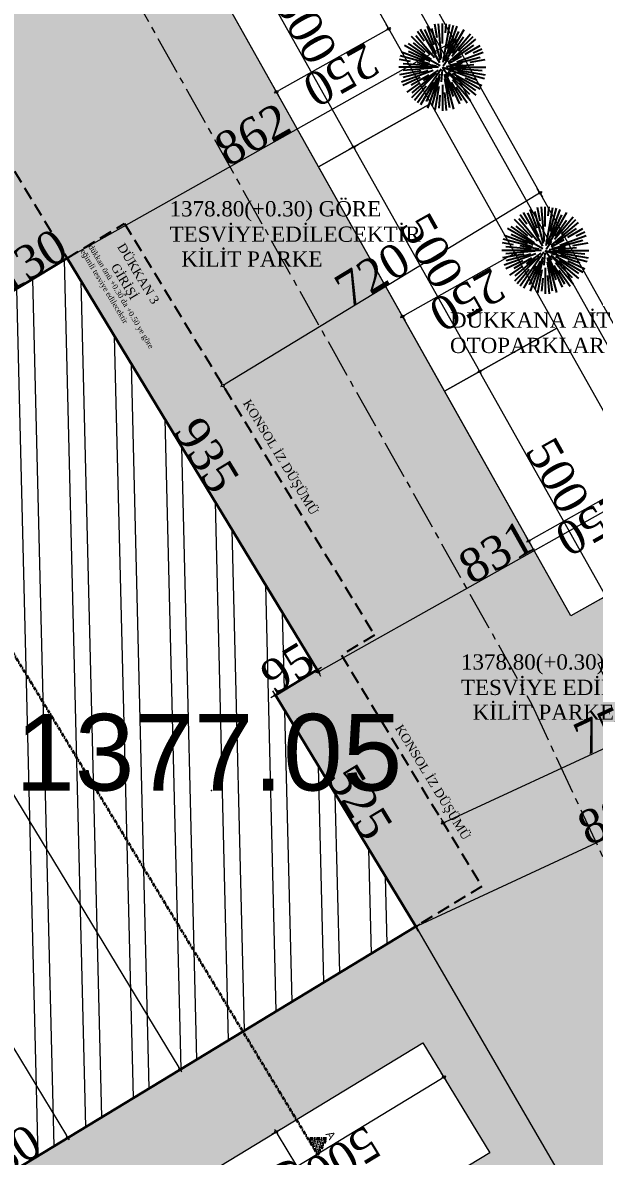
# Model space of a CAD drawing. Header units: millimetres. Extents: x 2232 to 85269, y -3593 to 5869.
# Drawn here: x 5369 to 5646, y -2521 to -1970 of the extents above; entities that cross this region are included whole.
import ezdxf

# ---------------------------------------------------------------- set-up
doc = ezdxf.new("R2010")
doc.units = ezdxf.units.MM
for name, pattern in [('CENTER2', [112.5, 75, -12.5, 12.5, -12.5]), ('DASHDOT2', [12.7, 6.35, -3.175, 0, -3.175]), ('DOTX2', [0.5, 0, -0.5]), ('HIDDEN', [0.375, 0.25, -0.125])]:
    doc.linetypes.add(name, pattern=pattern)
for name, color, linetype, lineweight in [('03_PARSEL_ALN_YENI', 40, 'Continuous', 0), ('iz', 1, 'DOTX2', 20), ('kesit çizgisi', 1, 'DASHDOT2', 40), ('Kiris', 7, 'Continuous', 30), ('NKOT', 1, 'Continuous', 0), ('NOKTA', 30, 'Continuous', 0), ('sıva iç', 21, 'Continuous', 0), ('tarama', 251, 'Continuous', 0), ('taramaa', 8, 'Continuous', 13), ('TEVHID', 4, 'Continuous', 0), ('yazı', 11, 'Continuous', 20), ('ölçü iç', 170, 'Continuous', 9), ('ÖLÇÜ İÇ', 7, 'Continuous', 9)]:
    doc.layers.add(name, color=color, linetype=linetype, lineweight=lineweight)
for name, color, linetype in [('BOSQUENUEVO', 64, 'Continuous'), ('Kot', 7, 'Continuous'), ('Yazi', 7, 'Continuous')]:
    doc.layers.add(name, color=color, linetype=linetype)
doc.styles.add('ROMANT', font='times.ttf')
doc.styles.get("Standard").update_dxf_attribs({"font": 'arial.ttf'})
doc.styles.add('times new roman tur_1_18', font='times.ttf', dxfattribs={"height": 0.2})
doc.styles.add('Times roman', font='times.ttf')
doc.dimstyles.new('VAZİYET ÖLÇÜ', dxfattribs={"dimtxt": 65, "dimasz": 5, "dimexe": 5, "dimexo": 0, "dimgap": 0, "dimtad": 1, "dimdec": 0, "dimzin": 3, "dimdsep": 46, "dimtxsty": 'ROMANT', "dimblk": 'fm-dim', "dimcen": 9, "dimdle": 1.25, "dimse1": 1, "dimse2": 1, "dimaunit": 1, "dimadec": 4, "dimazin": 0, "dimtfac": 0.75, "dimtdec": 0, "dimtix": 1, "dimtofl": 0, "dimtmove": 2, "dimatfit": 3, "dimldrblk": '11_AR2', "dimfxl": 1, "dimtvp": 1, "dimtolj": 1, "dimtzin": 3, "dimarcsym": 0})

# ---------------------------------------------------------------- blocks, each defined once
blk = doc.blocks.new('fm-dim')
at = {"linetype": 'Continuous'}
for p, q in [((-0.5, 0), (-1, 0)), ((0, 0.5), (4e-16, 2)), ((0, -0.5), (0, -2)), ((0.5, -2e-16), (1, -4e-16))]:
    blk.add_line(p, q, dxfattribs=at)
at = {"color": 9, "linetype": 'Continuous'}
blk.add_circle((0, 0), 0.5, dxfattribs=at)
blk = doc.blocks.new('*D19')
at = {"layer": 'Defpoints', "color": 0, "transparency": 16777216}
for p in [(784669.4131599977, -318731.225567145, -11.59669621302051), (784669.4131599977, -318731.225567145), (784919.4131599976, -318731.2255671452, -11.59669621302051)]:
    blk.add_point(p, dxfattribs=at)
at = {"layer": 'ÖLÇÜ İÇ', "color": 0, "lineweight": -2, "transparency": 16777216}
blk.add_line((784914.4131599977, -318731.2255671451), (784674.4131599977, -318731.225567145), dxfattribs=at)
at = {"layer": 'ÖLÇÜ İÇ', "color": 0, "lineweight": -2, "transparency": 16777216, "xscale": 5, "yscale": 5, "zscale": 5}
for p, rotation in [((784669.4131599977, -318731.225567145), 179.999999999976), ((784919.4131599977, -318731.2255671451), 359.9999999999761)]:
    blk.add_blockref('fm-dim', p, dxfattribs=dict(at, rotation=rotation))
at = {"layer": 'ÖLÇÜ İÇ', "color": 0, "transparency": 16777216, "insert": (784794.4131599977, -318764.2879319613), "char_height": 65, "attachment_point": 5, "rotation": 179.99999999997607, "style": 'ROMANT'}
blk.add_mtext('\\A1;250', dxfattribs=at)
blk = doc.blocks.new('11_AR2')
blk.add_line((-0.5, 0), (-1, 0))
blk.add_circle((0, 0), 0.5)
blk = doc.blocks.new('*D20')
at = {"layer": 'Defpoints', "color": 0, "transparency": 16777216}
for p in [(784747.5802167184, -318397.8888023626, -11.59669621302051), (784747.5802167184, -318397.8888023626), (784747.5802167186, -318897.8888023625, -11.59669621302051)]:
    blk.add_point(p, dxfattribs=at)
at = {"layer": 'ÖLÇÜ İÇ', "color": 0, "lineweight": -2, "transparency": 16777216}
blk.add_line((784747.5802167186, -318892.8888023625), (784747.5802167184, -318402.8888023625), dxfattribs=at)
at = {"layer": 'ÖLÇÜ İÇ', "color": 0, "lineweight": -2, "transparency": 16777216, "xscale": 5, "yscale": 5, "zscale": 5}
for p, rotation in [((784747.5802167184, -318397.8888023625), 90.00000000002727), ((784747.5802167186, -318897.8888023625), 270.0000000000273)]:
    blk.add_blockref('fm-dim', p, dxfattribs=dict(at, rotation=rotation))
at = {"layer": 'ÖLÇÜ İÇ', "color": 0, "transparency": 16777216, "insert": (784780.6425815347, -318647.8888023625), "char_height": 65, "attachment_point": 5, "rotation": 270.0000000000273, "style": 'ROMANT'}
blk.add_mtext('\\A1;500', dxfattribs=at)
blk = doc.blocks.new('02PTRX23')
at = {"color": 0, "linetype": 'ByBlock'}
for p, q in [((-0.2081450496563839, 0.3019883093521969), (-0.2856824762971826, 0.4127232306571642)), ((-0.02721643794011186, 0.05220266293933129), (-0.2488942581216591, 0.4361599104048892)), ((-0.07057052718167522, 0.1568574635481781), (-0.2001587997544751, 0.4347604108974252)), ((-0.09175952528003872, 0.2582924330819392), (-0.1699043297844938, 0.4729935189056249)), ((-0.02046251188021397, 0.08364102737013113), (-0.1182297018091836, 0.4485131474982822)), ((-0.05821656008300735, 0.339580701123932), (-0.08571834695512504, 0.4955510850187732)), ((-0.007767704768443018, 0.1045711677911694), (-0.04247212949548729, 0.5012445575585431)), ((0.001105741878340893, 0.2753265520538957), (0.001105741878340893, 0.5031472085126687)), ((0.01110499736430626, 0.05985580435993931), (0.08792983071180771, 0.4955510850187732)), ((0.02698465252328575, 0.07424893114973585), (0.1721158135411773, 0.4729935189056214)), ((0.03569693108924454, 0.3985263104079912), (0.04468361325217352, 0.5012445575585431)), ((0.0427724085449892, 0.07531599216133955), (0.2511057418783427, 0.4361599104048874)), ((0.05871963698336735, 0.2181651922665679), (0.1305152644296026, 0.4861101216572017)), ((0.072915734948241, 0.1571442356128081), (0.191685991052351, 0.4118478717787646)), ((-0.1219894402352564, 0.0893393829459086), (-0.3882065817064655, 0.2757466322046902)), ((-0.1443518649412816, 0.1486048153322912), (-0.3524476487149331, 0.3567005991059435)), ((-0.1978016822627149, 0.1700503547478522), (-0.3313426514390754, 0.2821045327307914)), ((-0.08770411047636895, 0.1089866691141559), (-0.3016653269592284, 0.3639757175334335)), ((0.07608146269235228, 0.06605930819495498), (0.3841279634378321, 0.3245410133559368)), ((0.10812420196212, 0.1306868427914125), (0.3224995467216125, 0.3861694300721563)), ((0.1139583519640386, 0.1643174386622004), (0.2450167290919101, 0.351488198724228)), ((0.1882597721125912, 0.1903012387469172), (0.3546591324716157, 0.3567005991059418)), ((-0.1452538428099324, 0.04236414103444552), (-0.4818571712661948, 0.1325567310639286)), ((-0.2025264132424489, 0.07726325171611315), (-0.4687405685146127, 0.1741572801755034)), ((-0.0258627768353934, 0.01871749005168866), (-0.4319069600138787, 0.2531472085126687)), ((-0.138394506566816, 0.0681972426771722), (-0.3887537953463287, 0.1849416963252963)), ((0.1226654813695713, 0.0882642544472354), (0.3607869728014759, 0.2549987177575943)), ((0.1678753532551855, 0.06384638303398305), (0.4709520522712953, 0.1741572801755034)), ((0.2626479476075296, 0.1541486713948625), (0.4341184437705614, 0.2531472085126669)), ((0.3549498595735709, 0.1681474303870534), (0.4542596353966655, 0.2144563393830179)), ((-0.04276306760506277, 0.003147208512668698), (-0.4988942581216591, 0.003147208512670474)), ((-0.3636522768692751, 0.0674638886476373), (-0.4912981346277645, 0.08997129734613551)), ((-0.1600930043342652, 0.0172502713808651), (-0.4495670829576355, 0.04257597164502336)), ((-0.0675700313424743, 0.01525660025251518), (-0.2852797766442796, 0.05364470231238982)), ((0.001105741878340893, 0.003147208512668698), (0.3971043956533844, -0.1409845142709365)), ((0.001105741878340893, 0.003147208512668698), (0.07729674947948517, -0.1056648271245786)), ((0.01166038166642025, 0.01822079628789552), (0.07486531234002136, 0.1084867920456709)), ((0.0472447295595142, 0.0112827569034355), (0.2325057487687356, 0.04394927306356955)), ((0.07327452552706148, 0.04481387517934543), (0.2199043418779496, 0.1294706391207541)), ((0.08443907521171212, 0.003147208512668698), (0.5011057418783409, 0.003147208512668698)), ((0.0862213078781231, 0.02595385568563024), (0.4348624974604398, 0.1193719808824341)), ((0.1515383140580333, 0.01630835320343671), (0.3622931985749194, 0.03474701638137745)), ((0.3200777838223114, 0.0593905855990613), (0.4935096183844454, 0.08997129734613196)), ((-0.2460478893972136, -0.04043264506128352), (-0.4912981346277645, -0.08367688032079545)), ((-0.1049850905143037, -0.03546669660677626), (-0.4687405685146144, -0.1678628631501642)), ((-0.2543765582824049, -0.1159861445753414), (-0.4520481516399855, -0.2081619223576805)), ((-0.1157323609610446, -0.007074800953652982), (-0.4502065815164116, -0.03633750349391551)), ((-0.1622623582882161, -0.04062714199596584), (-0.4485875149873211, -0.1173477365062059)), ((-0.1552301508780971, -0.08711336125425895), (-0.3581673329707336, -0.2042791979640279)), ((-0.06813007315755115, -0.06608860652322424), (-0.3524476487149331, -0.3504061820806044)), ((-0.109470922407815, -0.08963762970665634), (-0.3490579155738418, -0.2906749873071437)), ((-0.0143622196574249, -0.01894332992299574), (-0.2856824762971835, -0.4064288136318268)), ((-0.04734275838020974, -0.03077679658332322), (-0.2177511252752682, -0.1500980196572481)), ((-0.05677436220067023, -0.120977075244582), (-0.182893969045093, -0.3914414449343919)), ((-0.02739593673214102, -0.07516050988618517), (-0.1699043297844929, -0.4666991018802849)), ((-0.02987652955320019, -0.1124802026037326), (-0.1178125415204789, -0.4406618670805962)), ((-0.00160436404887232, -0.02782944398139975), (-0.01375355266153466, -0.1666953052602693)), ((0.02267399563686645, -0.07734661034469159), (0.130515264429599, -0.4798157046318652)), ((0.0243041221645548, -0.1284173438491232), (0.08280779055947285, -0.460208134798159)), ((0.03637805806327954, -0.003072252502816397), (0.4935096183844454, -0.08367688032079901)), ((0.03698891258849279, -0.0738044994050755), (0.1975829882622797, -0.4181996060803552)), ((0.0469279313011004, -0.1227482222363339), (0.1243902718542973, -0.3355742537643494)), ((0.0620042029458272, -0.05775125255481761), (0.3119214646336292, -0.3076685142426197)), ((0.0649427788048822, -0.05041842562784371), (0.3841279634378285, -0.3182465963306029)), ((0.07663139079809156, -0.03207097996573793), (0.1059954808077794, -0.04576368001200848)), ((0.1180786731796371, -0.06438714486203612), (0.4341184437705596, -0.2468527914873331)), ((0.1282450607972336, -0.00797604058114132), (0.4567669053932821, -0.0367179777039226)), ((0.1687172517773465, -0.1142156342093275), (0.3824202851391014, -0.2638521091075106)), ((0.1768159323085143, -0.04393419511501406), (0.4840686550228757, -0.1262623140385921)), ((0.2617002904509533, -0.1183700251601874), (0.4542596353966655, -0.2081619223576832)), ((-0.258509450848357, -0.1786373064683318), (-0.4084702802661537, -0.283641009662853)), ((-0.1833189753570847, -0.2166416108158202), (-0.3202880629649281, -0.3798750130468207)), ((-0.1010927027928803, -0.1738656901124047), (-0.2488942581216591, -0.4298654933795492)), ((-0.03828878217989029, -0.2202702395712581), (-0.08571834695512504, -0.4892566679934323)), ((0.001105741878340893, -0.1992159600835386), (0.001105741878340893, -0.4968527914873313)), ((0.1012686863181624, -0.1703401002928029), (0.2222812380389687, -0.3799399882267922)), ((0.1190199968121224, -0.1373775284227365), (0.322499546721609, -0.3798750130468216)), ((0.1592722812602592, -0.2227380194389159), (0.2878939600538626, -0.4064288136318286)), ((-0.02700032735270508, -0.318106632823242), (-0.03995416513176409, -0.4661696761593683)), ((0.02640730754320408, -0.286051010378479), (0.04468361325216819, -0.494950140533204))]:
    blk.add_line(p, q, dxfattribs=at)
blk = doc.blocks.new('YTTYTY')
at = {"layer": 'NOKTA'}
blk.add_point((1084815.316218122, -443590.7932641943, -355.908203125), dxfattribs=at)
at = {"layer": 'NKOT'}
blk.add_text('1377.05', height=148.7500071525574, dxfattribs=at).set_placement((1084434.144324793, -443590.7932641943, -355.908203125))
blk = doc.blocks.new('GFHGFHFG')
at = {"layer": 'tarama'}
h = blk.add_hatch(dxfattribs=at)
h.set_pattern_fill('ANSI33', color=256, angle=-90.00000000000004, style=0)
h.set_pattern_definition([(134.9999999999999, (840339.1676580712, -235926.2146891775), (-4.49012806053458, -4.490128060534575), []), (134.9999999999999, (840339.1676580712, -235921.7245591776), (-4.49012806053458, -4.490128060534575), [3.175, -1.5875])])
h.paths.add_polyline_path([(654625.2017057698, -213919.8307934316), (654643.778074721, -213950.8509588443), (654606.6253368185, -213950.8509588443)])
at = {"layer": 'kesit çizgisi', "color": 1}
for p, q in [((654625.2017057698, -213919.8307934316), (654606.6253368185, -213950.8509588443)), ((654643.778074721, -213950.8509588444), (654625.2017057698, -213919.8307934316)), ((649350.0909737981, -213950.8509588443), (654643.778074721, -213950.8509588444))]:
    blk.add_line(p, q, dxfattribs=at)
at = {"layer": 'kesit çizgisi', "color": 1, "text_generation_flag": 2}
blk.add_text('A', height=15.8203125, dxfattribs=at).set_placement((654631.6121810164, -213917.3954044932))
blk = doc.blocks.new('*D2492')
at = {"layer": 'Defpoints', "color": 0, "transparency": 16777216}
for p in [(1129389.236411083, -442557.4947151806), (1129389.236411083, -442557.4947151809), (1129278.112500524, -442624.9593466698)]:
    blk.add_point(p, dxfattribs=at)
at = {"layer": 'ÖLÇÜ İÇ', "color": 0, "lineweight": -2, "transparency": 16777216}
blk.add_line((1129282.386497084, -442622.3645531515), (1129384.962414523, -442560.0895086998), dxfattribs=at)
at = {"layer": 'ÖLÇÜ İÇ', "color": 0, "lineweight": -2, "transparency": 16777216, "xscale": 5, "yscale": 5, "zscale": 5}
for p, rotation in [((1129389.236411083, -442557.4947151809), 31.2624292927766), ((1129278.112500524, -442624.9593466703), 211.2624292927766)]:
    blk.add_blockref('fm-dim', p, dxfattribs=dict(at, rotation=rotation))
at = {"layer": 'ÖLÇÜ İÇ', "color": 0, "transparency": 16777216, "insert": (1129316.516453815, -442562.9653442279), "char_height": 65, "attachment_point": 5, "rotation": 31.2624292927766, "style": 'ROMANT'}
blk.add_mtext('\\A1;130', dxfattribs=at)
blk = doc.blocks.new('*D2493')
at = {"layer": 'Defpoints', "color": 0, "transparency": 16777216}
for p in [(1129389.236411083, -442557.4947151805), (1129874.4627991, -443356.7320718962), (1129874.4627991, -443356.7320718965)]:
    blk.add_point(p, dxfattribs=at)
at = {"layer": 'ÖLÇÜ İÇ', "color": 0, "lineweight": -2, "transparency": 16777216}
blk.add_line((1129391.831204601, -442561.7687117407), (1129871.868005581, -443352.4580753366), dxfattribs=at)
at = {"layer": 'ÖLÇÜ İÇ', "color": 0, "lineweight": -2, "transparency": 16777216, "xscale": 5, "yscale": 5, "zscale": 5}
for p, rotation in [((1129389.236411082, -442557.4947151808), 121.2624292926101), ((1129874.4627991, -443356.7320718965), 301.2624292926101)]:
    blk.add_blockref('fm-dim', p, dxfattribs=dict(at, rotation=rotation))
at = {"layer": 'ÖLÇÜ İÇ', "color": 0, "transparency": 16777216, "insert": (1129660.191409965, -442939.9067508645), "char_height": 65, "attachment_point": 5, "rotation": 301.26242929261014, "style": 'ROMANT'}
blk.add_mtext('\\A1;935', dxfattribs=at)
blk = doc.blocks.new('*D2494')
at = {"layer": 'Defpoints', "color": 0, "transparency": 16777216}
for p in [(1129874.462799101, -443356.7320718963), (1129874.4627991, -443356.7320718956), (1129793.256864463, -443406.0331487522)]:
    blk.add_point(p, dxfattribs=at)
at = {"layer": 'ÖLÇÜ İÇ', "color": 0, "lineweight": -2, "transparency": 16777216}
blk.add_line((1129797.530861023, -443403.4383552327), (1129870.18880254, -443359.3268654144), dxfattribs=at)
at = {"layer": 'ÖLÇÜ İÇ', "color": 0, "lineweight": -2, "transparency": 16777216, "xscale": 5, "yscale": 5, "zscale": 5}
for p, rotation in [((1129874.4627991, -443356.7320718956), 31.26242929260772), ((1129793.256864463, -443406.0331487515), 211.2624292926077)]:
    blk.add_blockref('fm-dim', p, dxfattribs=dict(at, rotation=rotation))
at = {"layer": 'ÖLÇÜ İÇ', "color": 0, "transparency": 16777216, "insert": (1129816.653189107, -443353.0408054494), "char_height": 65, "attachment_point": 5, "rotation": 31.262429292607724, "style": 'ROMANT'}
blk.add_mtext('\\A1;95', dxfattribs=at)
blk = doc.blocks.new('*D2495')
at = {"layer": 'Defpoints', "color": 0, "transparency": 16777216}
for p in [(1129793.256864463, -443406.0331487522), (1129793.256864465, -443406.0331487514), (1130065.710183936, -443854.8027875516)]:
    blk.add_point(p, dxfattribs=at)
at = {"layer": 'ÖLÇÜ İÇ', "color": 0, "lineweight": -2, "transparency": 16777216}
blk.add_line((1130063.115390419, -443850.5287909908), (1129795.851657983, -443410.3071453114), dxfattribs=at)
at = {"layer": 'ÖLÇÜ İÇ', "color": 0, "lineweight": -2, "transparency": 16777216, "xscale": 5, "yscale": 5, "zscale": 5}
for p, rotation in [((1129793.256864465, -443406.0331487514), 121.2624292923311), ((1130065.710183938, -443854.8027875508), 301.2624292923311)]:
    blk.add_blockref('fm-dim', p, dxfattribs=dict(at, rotation=rotation))
at = {"layer": 'ÖLÇÜ İÇ', "color": 0, "transparency": 16777216, "insert": (1129957.745210899, -443613.2599661628), "char_height": 65, "attachment_point": 5, "rotation": 301.26242929233115, "style": 'ROMANT'}
blk.add_mtext('\\A1;525', dxfattribs=at)
blk = doc.blocks.new('*D2496')
at = {"layer": 'Defpoints', "color": 0, "transparency": 16777216}
for p in [(1130065.710183937, -443854.8027875518), (1128458.687477384, -444830.4451506255), (1128458.687477384, -444830.4451506255)]:
    blk.add_point(p, dxfattribs=at)
at = {"layer": 'ÖLÇÜ İÇ', "color": 0, "lineweight": -2, "transparency": 16777216}
blk.add_line((1130061.436187377, -443857.3975810705), (1128462.961473944, -444827.8503571067), dxfattribs=at)
at = {"layer": 'ÖLÇÜ İÇ', "color": 0, "lineweight": -2, "transparency": 16777216, "xscale": 5, "yscale": 5, "zscale": 5}
for p, rotation in [((1130065.710183937, -443854.8027875517), 31.26242929262002), ((1128458.687477384, -444830.4451506255), 211.26242929262)]:
    blk.add_blockref('fm-dim', p, dxfattribs=dict(at, rotation=rotation))
at = {"layer": 'ÖLÇÜ İÇ', "color": 0, "transparency": 16777216, "insert": (1129245.040828672, -444314.3622823907), "char_height": 65, "attachment_point": 5, "rotation": 31.262429292619988, "style": 'ROMANT'}
blk.add_mtext('\\A1;1880', dxfattribs=at)
blk = doc.blocks.new('*D2510')
at = {"layer": 'Defpoints', "color": 0, "transparency": 16777216}
for p in [(1130141.012299875, -442135.3506425032), (1130141.012299875, -442135.350642503), (1129389.247352413, -442557.4880725695)]:
    blk.add_point(p, dxfattribs=at)
at = {"layer": 'ÖLÇÜ İÇ', "color": 0, "lineweight": -2, "transparency": 16777216}
blk.add_line((1129393.607038744, -442555.0399845202), (1130136.652613544, -442137.7987305521), dxfattribs=at)
at = {"layer": 'ÖLÇÜ İÇ', "color": 0, "lineweight": -2, "transparency": 16777216, "xscale": 5, "yscale": 5, "zscale": 5}
for p, rotation in [((1130141.012299875, -442135.350642503), 29.31545127808866), ((1129389.247352413, -442557.4880725692), 209.3154512780886)]:
    blk.add_blockref('fm-dim', p, dxfattribs=dict(at, rotation=rotation))
at = {"layer": 'ÖLÇÜ İÇ', "color": 0, "transparency": 16777216, "insert": (1129748.941910108, -442317.5910495447), "char_height": 65, "attachment_point": 5, "rotation": 29.315451278088656, "style": 'ROMANT'}
blk.add_mtext('\\A1;862', dxfattribs=at)
blk = doc.blocks.new('*D2511')
at = {"layer": 'Defpoints', "color": 0, "transparency": 16777216}
for p in [(1130598.54302416, -442950.1458641677), (1130600.459689404, -442953.5591643028), (1129874.342970442, -443356.8048212827)]:
    blk.add_point(p, dxfattribs=at)
at = {"layer": 'ÖLÇÜ İÇ', "color": 0, "lineweight": -2, "transparency": 16777216}
blk.add_line((1129880.619322017, -443357.7700333685), (1130596.100003073, -442956.0072523518), dxfattribs=at)
at = {"layer": 'ÖLÇÜ İÇ', "color": 0, "lineweight": -2, "transparency": 16777216, "xscale": 5, "yscale": 5, "zscale": 5}
for p, rotation in [((1130600.459689404, -442953.5591643028), 29.31545127809442), ((1129876.259635686, -443360.2181214177), 209.3154512780944)]:
    blk.add_blockref('fm-dim', p, dxfattribs=dict(at, rotation=rotation))
at = {"layer": 'ÖLÇÜ İÇ', "color": 0, "transparency": 16777216, "insert": (1130222.171746509, -443128.060334869), "char_height": 65, "attachment_point": 5, "rotation": 29.315451278094418, "style": 'ROMANT'}
blk.add_mtext('\\A1;831', dxfattribs=at)
blk = doc.blocks.new('*D2512')
at = {"layer": 'Defpoints', "color": 0, "transparency": 16777216}
for p in [(1130869.269460147, -443481.7414461679), (1130869.354946902, -443481.9255733634), (1130065.71773668, -443854.8152280006)]:
    blk.add_point(p, dxfattribs=at)
at = {"layer": 'ÖLÇÜ İÇ', "color": 0, "lineweight": -2, "transparency": 16777216}
blk.add_line((1130070.338276473, -443852.8938163258), (1130864.819893863, -443484.0311122338), dxfattribs=at)
at = {"layer": 'ÖLÇÜ İÇ', "color": 0, "lineweight": -2, "transparency": 16777216, "xscale": 5, "yscale": 5, "zscale": 5}
for p, rotation in [((1130869.354946902, -443481.9255733634), 24.90454566655247), ((1130065.803223434, -443854.9993551961), 204.9045456665525)]:
    blk.add_blockref('fm-dim', p, dxfattribs=dict(at, rotation=rotation))
at = {"layer": 'ÖLÇÜ İÇ', "color": 0, "transparency": 16777216, "insert": (1130453.656266315, -443638.4745486731), "char_height": 65, "attachment_point": 5, "rotation": 24.90454566655247, "style": 'ROMANT'}
blk.add_mtext('\\A1;886', dxfattribs=at)
blk = doc.blocks.new('*D2513')
at = {"layer": 'Defpoints', "color": 0, "transparency": 16777216}
for p in [(1130065.710183937, -443854.8027875519), (1131383.717353933, -446122.6272029563), (1131383.717353934, -446122.627202956)]:
    blk.add_point(p, dxfattribs=at)
at = {"layer": 'ÖLÇÜ İÇ', "color": 0, "lineweight": -2, "transparency": 16777216}
blk.add_line((1130068.222580424, -443859.1257337569), (1131381.204957447, -446118.3042567507), dxfattribs=at)
at = {"layer": 'ÖLÇÜ İÇ', "color": 0, "lineweight": -2, "transparency": 16777216, "xscale": 5, "yscale": 5, "zscale": 5}
for p, rotation in [((1130065.710183937, -443854.8027875517), 120.1641650014278), ((1131383.717353934, -446122.627202956), 300.1641650014278)]:
    blk.add_blockref('fm-dim', p, dxfattribs=dict(at, rotation=rotation))
at = {"layer": 'ÖLÇÜ İÇ', "color": 0, "transparency": 16777216, "insert": (1130753.299133839, -444972.1018414118), "char_height": 65, "attachment_point": 5, "rotation": 300.1641650014279, "style": 'ROMANT'}
blk.add_mtext('\\A1;2623', dxfattribs=at)
blk = doc.blocks.new('*D2526')
at = {"layer": 'Defpoints', "color": 0, "transparency": 16777216}
for p in [(1130801.921989632, -443336.6838767596), (1130801.921989632, -443336.6838767598), (1130119.100955663, -443653.704695729)]:
    blk.add_point(p, dxfattribs=at)
at = {"layer": 'ÖLÇÜ İÇ', "color": 0, "lineweight": -2, "transparency": 16777216}
blk.add_line((1130123.636008702, -443651.599156859), (1130797.386936593, -443338.7894156301), dxfattribs=at)
at = {"layer": 'ÖLÇÜ İÇ', "color": 0, "lineweight": -2, "transparency": 16777216, "xscale": 5, "yscale": 5, "zscale": 5}
for p, rotation in [((1130801.921989632, -443336.6838767598), 24.90454566655657), ((1130119.100955663, -443653.7046957292), 204.9045456665566)]:
    blk.add_blockref('fm-dim', p, dxfattribs=dict(at, rotation=rotation))
at = {"layer": 'ÖLÇÜ İÇ', "color": 0, "transparency": 16777216, "insert": (1130446.549184429, -443465.121358829), "char_height": 65, "attachment_point": 5, "rotation": 24.90454566655657, "style": 'ROMANT'}
blk.add_mtext('\\A1;753', dxfattribs=at)
blk = doc.blocks.new('*D2527')
at = {"layer": 'Defpoints', "color": 0, "transparency": 16777216}
for p in [(1130306.862851461, -442430.7061886328), (1129691.249671146, -442804.452182098), (1129691.249671146, -442804.4521820988)]:
    blk.add_point(p, dxfattribs=at)
at = {"layer": 'ÖLÇÜ İÇ', "color": 0, "lineweight": -2, "transparency": 16777216}
blk.add_line((1130302.588854901, -442433.3009821525), (1129695.523667706, -442801.85738858), dxfattribs=at)
at = {"layer": 'ÖLÇÜ İÇ', "color": 0, "lineweight": -2, "transparency": 16777216, "xscale": 5, "yscale": 5, "zscale": 5}
for p, rotation in [((1130306.862851461, -442430.7061886336), 31.26242929260044), ((1129691.249671146, -442804.4521820988), 211.2624292926004)]:
    blk.add_blockref('fm-dim', p, dxfattribs=dict(at, rotation=rotation))
at = {"layer": 'ÖLÇÜ İÇ', "color": 0, "transparency": 16777216, "insert": (1129981.84961863, -442589.237380492), "char_height": 65, "attachment_point": 5, "rotation": 31.262429292600395, "style": 'ROMANT'}
blk.add_mtext('\\A1;720', dxfattribs=at)
blk = doc.blocks.new('*D2539')
at = {"layer": 'Defpoints', "color": 0, "transparency": 16777216}
for p in [(1128248.720748161, -441892.8714966361), (1129608.392552018, -444132.4456940648), (1129608.392552018, -444132.4456940651)]:
    blk.add_point(p, dxfattribs=at)
at = {"layer": 'ÖLÇÜ İÇ', "color": 0, "lineweight": -2, "transparency": 16777216}
blk.add_line((1128251.31554168, -441897.1454931963), (1129605.797758499, -444128.1716975051), dxfattribs=at)
at = {"layer": 'ÖLÇÜ İÇ', "color": 0, "lineweight": -2, "transparency": 16777216, "xscale": 5, "yscale": 5, "zscale": 5}
for p, rotation in [((1128248.720748161, -441892.8714966364), 121.2624292926101), ((1129608.392552018, -444132.4456940651), 301.2624292926101)]:
    blk.add_blockref('fm-dim', p, dxfattribs=dict(at, rotation=rotation))
at = {"layer": 'ÖLÇÜ İÇ', "color": 0, "transparency": 16777216, "insert": (1128956.818336787, -442995.5005933624), "char_height": 65, "attachment_point": 5, "rotation": 301.26242929261014, "style": 'ROMANT'}
blk.add_mtext('\\A1;2620', dxfattribs=at)
blk = doc.blocks.new('*D2540')
at = {"layer": 'Defpoints', "color": 0, "transparency": 16777216}
for p in [(1128030.746923602, -442025.2059660951), (1129390.41872746, -444264.7801635244), (1129390.418727459, -444264.7801635248)]:
    blk.add_point(p, dxfattribs=at)
at = {"layer": 'ÖLÇÜ İÇ', "color": 0, "lineweight": -2, "transparency": 16777216}
blk.add_line((1128033.341717121, -442029.4799626555), (1129387.82393394, -444260.5061669649), dxfattribs=at)
at = {"layer": 'ÖLÇÜ İÇ', "color": 0, "lineweight": -2, "transparency": 16777216, "xscale": 5, "yscale": 5, "zscale": 5}
for p, rotation in [((1128030.746923602, -442025.2059660955), 121.2624292926048), ((1129390.418727459, -444264.7801635248), 301.2624292926048)]:
    blk.add_blockref('fm-dim', p, dxfattribs=dict(at, rotation=rotation))
at = {"layer": 'ÖLÇÜ İÇ', "color": 0, "transparency": 16777216, "insert": (1128738.844512228, -443127.835062822), "char_height": 65, "attachment_point": 5, "rotation": 301.2624292926048, "style": 'ROMANT'}
blk.add_mtext('\\A1;2620', dxfattribs=at)
blk = doc.blocks.new('FGFDGFDG')
at = {"layer": 'ÖLÇÜ İÇ', "color": 3}
blk.add_lwpolyline([(784669.4131599978, -318397.8888023625), (784919.4131599978, -318397.8888023624), (784919.4131599977, -318897.8888023625), (784669.4131599977, -318897.8888023625)], close=True, dxfattribs=at)
at = {"layer": 'ÖLÇÜ İÇ'}
dim = blk.add_aligned_dim(p1=(784747.5802167187, -318897.8888023625), p2=(784747.5802167185, -318397.8888023625), distance=1.1641532182698902e-10, dimstyle='VAZİYET ÖLÇÜ', dxfattribs=at)
dim.commit()
dim.dimension.update_dxf_attribs({"geometry": '*D20', "text_midpoint": (784780.6425815347, -318647.8888023625, 11.59669621302051)})
dim = blk.add_aligned_dim(p1=(784919.4131599977, -318731.2255671451), p2=(784669.4131599977, -318731.225567145), distance=0, dimstyle='VAZİYET ÖLÇÜ', dxfattribs=at)
dim.commit()
dim.dimension.update_dxf_attribs({"geometry": '*D19', "text_midpoint": (784794.4131599977, -318764.2879319612, 11.59669621302051), "insert": (0, 5.820766091346741e-11)})
blk = doc.blocks.new('DFGDFG')
at = {"layer": 'taramaa'}
h = blk.add_hatch(dxfattribs=at)
h.set_pattern_fill('AR-HBONE', color=256, scale=8)
h.set_pattern_definition([(45, (-15000, 0), (0, 45.25483399593904), [96, -32]), (135, (-14977.372583, 22.627417), (3.552713678800501e-15, 45.25483399593904), [96, -32])])
h.paths.add_polyline_path([(1070330.959994344, -446180.5187171082), (1069903.560338346, -446439.9980689894), (1069773.820662405, -446226.2982409905), (1070201.220318403, -445966.8188891092)], flags=16)
h.paths.add_polyline_path([(1069476.160682348, -446699.4774208711), (1069346.421006407, -446485.7775928719), (1069773.820662405, -446226.2982409906), (1069903.560338346, -446439.9980689895)], flags=16)
h.paths.add_polyline_path([(1069268.490026999, -446357.6106203371), (1069138.750351058, -446143.9107923378), (1069566.150007056, -445884.4314404567), (1069695.889682997, -446098.1312684557)], flags=16)
h.paths.add_polyline_path([(1069695.889682997, -446098.1312684555), (1069566.150007056, -445884.4314404564), (1069993.549663054, -445624.9520885753), (1070123.289338995, -445838.6519165743)], flags=16)
h.paths.add_polyline_path([(1070330.959994343, -446180.5187171083), (1070201.220318403, -445966.8188891094), (1070628.619974401, -445707.3395372279), (1070758.359650342, -445921.0393652269)], flags=16)
h.paths.add_polyline_path([(1070758.359650341, -445921.0393652271), (1070628.6199744, -445707.3395372281), (1071056.019630398, -445447.8601853469), (1071185.759306339, -445661.5600133457)], flags=16)
h.paths.add_polyline_path([(1070123.289338994, -445838.6519165744), (1069993.549663054, -445624.9520885753), (1070420.949319052, -445365.4727366942), (1070550.688994993, -445579.1725646929)], flags=16)
h.paths.add_polyline_path([(1070550.688994992, -445579.1725646933), (1070420.949319051, -445365.4727366943), (1070848.34897505, -445105.993384813), (1070978.08865099, -445319.6932128118)], flags=16)
h.paths.add_polyline_path([(1070343.123073332, -445237.2421791067), (1070213.383397391, -445023.5423511075), (1070640.783053389, -444764.0629992266), (1070770.52272933, -444977.7628272253)], flags=16)
h.paths.add_polyline_path([(1069915.723417334, -445496.7215309878), (1069785.983741393, -445283.0217029889), (1070213.383397392, -445023.5423511076), (1070343.123073332, -445237.2421791067)], flags=16)
h.paths.add_polyline_path([(1069488.323761336, -445756.2008828691), (1069358.584085396, -445542.50105487), (1069785.983741394, -445283.0217029888), (1069915.723417334, -445496.7215309877)], flags=16)
h.paths.add_polyline_path([(1069060.924105339, -446015.6802347506), (1068931.184429398, -445801.9804067514), (1069358.584085396, -445542.5010548701), (1069488.323761337, -445756.2008828691)], flags=16)
h.paths.add_polyline_path([(1069150.983044046, -445200.5919908597), (1069280.722719987, -445414.2918188585), (1068853.323063989, -445673.77117074), (1068723.583388048, -445460.0713427408)], flags=16)
h.paths.add_polyline_path([(1070135.522031982, -444895.3331150959), (1069708.122375984, -445154.8124669773), (1069578.382700043, -444941.1126389782), (1070005.782356042, -444681.6332870969)], flags=16)
h.paths.add_polyline_path([(1069578.382700044, -444941.1126389783), (1069708.122375984, -445154.812466977), (1069280.722719986, -445414.2918188585), (1069150.983044046, -445200.5919908593)], flags=16)
h.paths.add_polyline_path([(1070433.182012039, -444422.1539352158), (1070562.92168798, -444635.8537632148), (1070135.522031982, -444895.3331150961), (1070005.782356041, -444681.6332870971)], flags=16)
h.paths.add_polyline_path([(1070225.56706871, -444080.2533112607), (1070355.30674465, -444293.9531392596), (1069927.907088652, -444553.432491141), (1069798.167412712, -444339.7326631419)], flags=16)
h.paths.add_polyline_path([(1069798.167412712, -444339.732663142), (1069927.907088653, -444553.4324911408), (1069500.507432655, -444812.9118430221), (1069370.767756714, -444599.2120150231)], flags=16)
h.paths.add_polyline_path([(1069370.767756714, -444599.2120150232), (1069500.507432655, -444812.911843022), (1069073.107776657, -445072.3911949033), (1068943.368100716, -444858.6913669042)], flags=16)
h.paths.add_polyline_path([(1068943.368100716, -444858.6913669045), (1069073.107776657, -445072.3911949033), (1068645.708120659, -445331.8705467847), (1068515.968444719, -445118.1707187857)], flags=16)
h.paths.add_polyline_path([(1069363.227766219, -446963.0761378718), (1069820.922212779, -446761.7907842378), (1069921.564889596, -446990.6380075184), (1070146.511777418, -446891.7106244044), (1070322.065481625, -446789.6828663062), (1070196.445657285, -446573.5355560458), (1071945.551441007, -445557.0765168785), (1071908.508127584, -445477.2901051996), (1071618.264733094, -445612.0445928975), (1070565.495297954, -443344.5180734409), (1070855.738692444, -443209.7635857433), (1070791.397294376, -443095.180977585), (1070512.377369198, -443251.8586127278), (1069777.950954467, -441943.952713458), (1069490.782350375, -441582.1312548602), (1069533.444361702, -441515.1373359005), (1069529.97113151, -441512.5762396128), (1069498.820534321, -441536.2445862077), (1068906.259114931, -440766.6564708418), (1068893.851192457, -440750.0576778108), (1068547.936205948, -440389.0274545492), (1068561.728864405, -440375.8122527273), (1068254.511709147, -440055.1708163104), (1068221.457129773, -440020.6718710881), (1067844.615155124, -439692.0528891165), (1068056.737690297, -439448.1240652706), (1067569.412825477, -439024.9492859059), (1067292.779433801, -439091.7097778161), (1066798.945474432, -439278.5658706021), (1066809.562237357, -439306.6244583249), (1066677.727533031, -439397.653182721), (1067037.6918944, -439744.6771855569), (1066864.179892982, -439924.6593662416), (1066839.06800119, -439900.4502218267), (1066145.019995517, -440620.3789445637), (1065785.055634148, -440273.3549417259), (1065749.25304982, -440310.492587242), (1066068.625941779, -440836.5454818886), (1067756.854583212, -439811.6020418108), (1068029.307902687, -440260.3716806087), (1068110.513837327, -440211.0706037513), (1068595.740225345, -441010.3079604671), (1068484.616314785, -441077.7725919567), (1069423.931568596, -442624.95934667), (1069535.055479155, -442557.4947151807), (1070020.281867173, -443356.7320718963), (1069939.075932536, -443406.0331487518), (1070211.529252012, -443854.8027875505), (1068476.286648658, -444908.2889561898), (1068181.380890852, -445087.3297064793), (1069460.31343594, -447193.4876655401), (1069463.870443035, -447191.9233611523)])
at = {"layer": '03_PARSEL_ALN_YENI', "lineweight": 0}
blk.add_lwpolyline([(1070022.90135233, -441665.3299331506), (1069667.596911534, -441172.1681555946), (1069560.825729593, -441035.8820134838), (1069052.367485262, -440386.8696930845), (1068553.397673211, -439856.735909446), (1068392.699481814, -439700.1285735805), (1067605.217454321, -439016.308482929), (1067292.779433801, -439091.7097778161), (1066795.525514125, -439279.8599096377), (1066513.300316474, -439474.7296889265), (1065424.48909933, -440604.1421538432), (1065466.044500402, -440672.5898508866), (1068138.595388918, -445074.6639249165), (1068304.508393898, -445347.9464060505), (1069448.319731398, -447231.5352258523), (1070160.130297578, -446918.4944131215), (1072089.977961666, -445796.9115246971), (1070882.462486736, -443196.0824441154)], close=True, dxfattribs=at)
blk.add_lwpolyline([(1065462.125633155, -440608.3268474831), (1065462.125633155, -440608.3268474831), (1065491.68847974, -440657.0210897376), (1068164.239368262, -445059.0951637765), (1068330.152373241, -445332.3776449105), (1069460.31343594, -447193.4876655401), (1070146.511777418, -446891.7106244044), (1072051.243963706, -445784.7242715819), (1070855.738692444, -443209.7635857431), (1069997.571635249, -441681.4937221496), (1069643.609015524, -441190.1943892715), (1069537.210040802, -441054.3833443267), (1069029.590175233, -440406.4411573189), (1068531.99592894, -439877.7688526358), (1068372.378810602, -439722.2150692107), (1067569.412825477, -439024.9492859059)], dxfattribs=at)
at = {"layer": 'taramaa'}
blk.add_lwpolyline([(1068484.616314785, -441077.7725919567), (1069423.931568596, -442624.95934667), (1069535.055479155, -442557.4947151807), (1070020.281867173, -443356.7320718963), (1069939.075932536, -443406.0331487518), (1070211.529252012, -443854.8027875505), (1068476.286648658, -444908.2889561898), (1068181.380890852, -445087.3297064793), (1069460.31343594, -447193.4876655401), (1069463.870443035, -447191.9233611523), (1069363.227766219, -446963.0761378718), (1069820.922212779, -446761.7907842378), (1069921.564889596, -446990.6380075184), (1070146.511777418, -446891.7106244044), (1070322.065481625, -446789.6828663062), (1070196.445657285, -446573.5355560458), (1071945.551441007, -445557.0765168785), (1071908.508127584, -445477.2901051996), (1071618.264733094, -445612.0445928975), (1070565.495297954, -443344.5180734409), (1070855.738692444, -443209.7635857433), (1070791.397294376, -443095.180977585), (1070512.377369198, -443251.8586127278), (1069777.950954467, -441943.952713458)], dxfattribs=at)
at = {"layer": 'TEVHID', "color": 3, "linetype": 'CENTER2', "lineweight": 0, "elevation": -138060.7055664062}
blk.add_lwpolyline([(1068196.701935383, -440207.2849626337), (1068438.789564643, -440464.4925687591), (1068672.745651428, -440713.0607636346), (1068913.001794224, -441019.731367357), (1069267.798644707, -441472.6053835392), (1069439.570899904, -441711.0248936596), (1069600.739400988, -441934.7264164797), (1070437.065915218, -443424.1014712621), (1071032.714920314, -444707.0508714879), (1071444.411329, -445593.7906394469), (1069933.15496162, -446472.0979344826), (1069463.544810111, -446678.6235895273), (1069132.838006102, -446134.0271004015), (1068560.932337367, -445192.2326904827), (1068395.035182353, -444918.9763135171), (1065908.20095464, -440822.8041780747), (1066838.552322823, -439857.7604538429), (1067029.470901335, -439725.9357210886), (1067440.477233759, -439570.4198114797), (1067471.983283722, -439562.816393176), (1068054.02162827, -440068.2368340697)], close=True, dxfattribs=at)
at = {"layer": 'BOSQUENUEVO', "xscale": 169.0139412621647, "yscale": 169.0139407928655, "zscale": 169.0139403734187, "rotation": 359.9999998959423}
for p in [(1070263.019371297, -442187.2743624176), (1070462.681238573, -442542.8429106495)]:
    blk.add_blockref('02PTRX23', p, dxfattribs=at)
at = {"layer": 'ÖLÇÜ İÇ'}
for p, rotation in [((229702.2347013394, -548508.9305647758), 29.31545127804869), ((229947.0435062493, -548944.8991978657), 29.31545127804869), ((230191.8523111602, -549380.8678309557), 29.31545127804869), ((935180.8418223239, 391889.9768559296, -138060.7055664062), 301.2624292926125)]:
    blk.add_blockref('FGFDGFDG', p, dxfattribs=dict(at, rotation=rotation))
at = {"layer": 'yazı', "ltscale": 5, "char_height": 29.57511514055723, "width": 491.2614622704825, "attachment_point": 7, "rotation": 5.38052050047172e-09, "style": 'Times roman'}
for s, insert in [('1378.80(+0.30) GÖRE TESVİYE EDİLECEKTİR', (1069733.606111484, -442526.3616295865)), ('KİLİT PARKE', (1069756.441377285, -442573.8871897741)), ('1378.80(+0.30) GÖRE TESVİYE EDİLECEKTİR', (1070299.295167392, -443406.060124331)), ('KİLİT PARKE', (1070322.130433193, -443453.5856845186))]:
    blk.add_mtext(s, dxfattribs=dict(at, insert=insert))
at = {"layer": 'yazı', "color": 2, "ltscale": 5, "insert": (1070278.014078498, -442742.0850029715), "char_height": 29.57511514055723, "width": 491.2614622704825, "attachment_point": 7, "rotation": 5.38052050047172e-09, "style": 'Times roman'}
blk.add_mtext('DÜKKANA AİT OTOPARKLAR', dxfattribs=at)
blk = doc.blocks.new('RRRR')
at = {"layer": 'ölçü iç'}
h = blk.add_hatch(dxfattribs=at)
h.set_pattern_fill('ANSI32', color=2, scale=250, angle=-133.5898099207432)
h.set_pattern_definition([(271.4101900792568, (0, 0), (93.72160581534835, 2.307185166488395), []), (271.4101900792568, (-30.47147349826992, -32.00959694013), (93.72160581534835, 2.307185166488395), [])])
h.paths.add_polyline_path([(1128087.843549994, -441627.8837099171), (1128248.720748161, -441892.871496636), (1128030.746923603, -442025.2059660952), (1127869.869725436, -441760.2181793763)])
h.paths.add_polyline_path([(1126004.012808587, -440787.2444048848), (1126276.466128062, -441236.0140436827), (1126195.260193422, -441285.3151205401), (1126680.486581441, -442084.5524772562), (1126791.610492, -442017.0878457669), (1127730.925745811, -443564.2746004802), (1127619.801835252, -443631.7392319697), (1128105.028223269, -444430.9765886855), (1128186.234157909, -444381.6755118277), (1128458.687477384, -444830.4451506254), (1130065.710183937, -443854.8027875517), (1129793.256864463, -443406.0331487523), (1129874.462799101, -443356.7320718963), (1129389.236411083, -442557.4947151805), (1129278.112500524, -442624.95934667), (1128338.797246713, -441077.7725919567), (1128449.921157272, -441010.3079604672), (1127964.694769254, -440211.0706037513), (1127883.488834614, -440260.3716806087), (1127611.035515139, -439811.6020418108)])
at = {"layer": 'iz', "color": 41, "linetype": 'HIDDEN', "lineweight": 25, "ltscale": 100, "true_color": 0xf4ee51}
blk.add_lwpolyline([(1127611.035515139, -439811.6020418108), (1127739.255411938, -439733.7582362464), (1128011.708731414, -440182.5278750444), (1128075.818679814, -440143.6059722621), (1128561.045067831, -440942.8433289782), (1128449.921157272, -441010.3079604672), (1129389.236411082, -442557.4947151802), (1129500.360321642, -442490.030083691), (1129985.58670966, -443289.2674404073), (1129921.476761261, -443328.1893431896), (1130193.930080736, -443776.9589819873), (1130065.710183937, -443854.8027875514)], dxfattribs=at)
at = {"layer": 'Kiris', "color": 7}
blk.add_lwpolyline([(1126004.012808587, -440787.2444048848), (1126276.466128062, -441236.0140436827), (1126195.260193422, -441285.3151205401), (1126680.486581441, -442084.5524772562), (1126791.610492, -442017.0878457669), (1127730.925745811, -443564.2746004802), (1127619.801835252, -443631.7392319697), (1128105.028223269, -444430.9765886855), (1128186.234157909, -444381.6755118277), (1128458.687477384, -444830.4451506254), (1130065.710183937, -443854.8027875517), (1129793.256864463, -443406.0331487523), (1129874.462799101, -443356.7320718963), (1129389.236411083, -442557.4947151805), (1129278.112500524, -442624.95934667), (1128338.797246713, -441077.7725919567), (1128449.921157272, -441010.3079604672), (1127964.694769254, -440211.0706037513), (1127883.488834614, -440260.3716806087), (1127611.035515139, -439811.6020418108)], close=True, dxfattribs=at)
at = {"layer": 'Kiris', "color": 18, "true_color": 0x000000}
blk.add_blockref('DFGDFG', (59854.18093192764, 0), dxfattribs=at)
at = {"layer": 'NKOT', "color": 18, "true_color": 0x000000}
blk.add_blockref('YTTYTY', (44854.18093192764, 0), dxfattribs=at)
at = {"layer": 'sıva iç', "rotation": 301.262429292626}
blk.add_blockref('GFHGFHFG', (973027.6697189077, 226322.5300951898), dxfattribs=at)
at = {"layer": 'iz', "color": 41, "linetype": 'HIDDEN', "ltscale": 100, "true_color": 0xf4ee51, "style": 'Times roman'}
for p in [(1129729.505650212, -442838.6413148602), (1130024.774604167, -443469.5117411995)]:
    blk.add_text('KONSOL İZ DÜŞÜMÜ', height=17.28000000006286, rotation=301.3777022381275, dxfattribs=at).set_placement(p)
at = {"layer": 'Kot', "color": 11, "linetype": 'Continuous', "lineweight": -3, "insert": (1129438.913087938, -442529.713214973), "char_height": 10.66666666666667, "attachment_point": 1, "rotation": 300.8997008559035, "style": 'times new roman tur_1_18'}
blk.add_mtext_dynamic_manual_height_columns('dükkan önü +0.30 da +0.50 ye göre e{\\fArial|b0|i0|c162|p34;ğ}imli tesviye edilecektir', width=271.6663317806087, gutter_width=1, heights=[0], dxfattribs=at)
at = {"layer": 'Yazi', "color": 6, "style": 'Times roman'}
for s, p in [('DÜKKAN 3', (1129485.639303877, -442535.0101997606)), (' GİRİŞİ', (1129469.985239155, -442568.5774161727))]:
    blk.add_text(s, height=17.28000000006286, rotation=301.1471563575497, dxfattribs=at).set_placement(p)
at = {"layer": 'ÖLÇÜ İÇ'}
for p1, p2, distance, picture, middle in [((1128248.720748161, -441892.8714966362), (1129608.392552019, -444132.445694065), -1.0555581623364549e-09, '*D2539', (1128956.818336787, -442995.5005933624)), ((1128030.746923603, -442025.2059660952), (1129390.41872746, -444264.7801635244), -1.206631480737952e-09, '*D2540', (1128738.844512228, -443127.835062822)), ((1129389.247352413, -442557.4880725695), (1130141.012299875, -442135.3506425032), 1.5224038067628485e-10, '*D2510', (1129748.941910108, -442317.5910495447)), ((1130306.862851461, -442430.7061886329), (1129691.249671146, -442804.4521820981), 5.970818856876211e-10, '*D2527', (1129981.84961863, -442589.237380492)), ((1129278.112500524, -442624.95934667), (1129389.236411083, -442557.4947151805), -3.482944941008213e-10, '*D2492', (1129316.516453815, -442562.9653442279)), ((1129389.236411083, -442557.4947151805), (1129874.462799101, -443356.7320718963), -8.867485797346597e-10, '*D2493', (1129660.191409965, -442939.9067508645)), ((1129874.342970442, -443356.8048212826), (1130598.54302416, -442950.1458641677), -3.914616643965697, '*D2511', (1130222.171746509, -443128.060334869)), ((1129793.256864463, -443406.0331487523), (1129874.462799101, -443356.7320718963), 1.0803887562613348e-09, '*D2494', (1129816.653189107, -443353.0408054494)), ((1130119.100955663, -443653.7046957291), (1130801.921989632, -443336.6838767596), -1.583877506278085e-10, '*D2526', (1130446.549184429, -443465.121358829)), ((1130065.710183937, -443854.8027875517), (1129793.256864463, -443406.0331487523), -2.2443210972181183e-09, '*D2495', (1129957.745210899, -443613.2599661628)), ((1130065.71773668, -443854.8152280005), (1130869.269460147, -443481.7414461679), -0.203004456564433, '*D2512', (1130453.656266315, -443638.4745486731)), ((1130065.710183937, -443854.8027875517), (1128458.687477384, -444830.4451506254), 4.978612699406275e-11, '*D2496', (1129245.040828672, -444314.3622823907)), ((1130065.710183937, -443854.8027875519), (1131383.717353933, -446122.6272029562), 8.929733948051487e-10, '*D2513', (1130753.299133839, -444972.1018414118))]:
    dim = blk.add_aligned_dim(p1=p1, p2=p2, distance=distance, dimstyle='VAZİYET ÖLÇÜ', dxfattribs=at)
    dim.commit()
    dim.dimension.update_dxf_attribs({"geometry": picture, "text_midpoint": middle})

msp = doc.modelspace()

# ---------------------------------------------------------------- block references
at = {"layer": 'ÖLÇÜ İÇ', "xscale": 0.25, "yscale": 0.25, "zscale": 0.25}
msp.add_blockref('RRRR', (-276957.0581597823, 108554.6987220953), dxfattribs=at)

doc.saveas('drawing.dxf')
